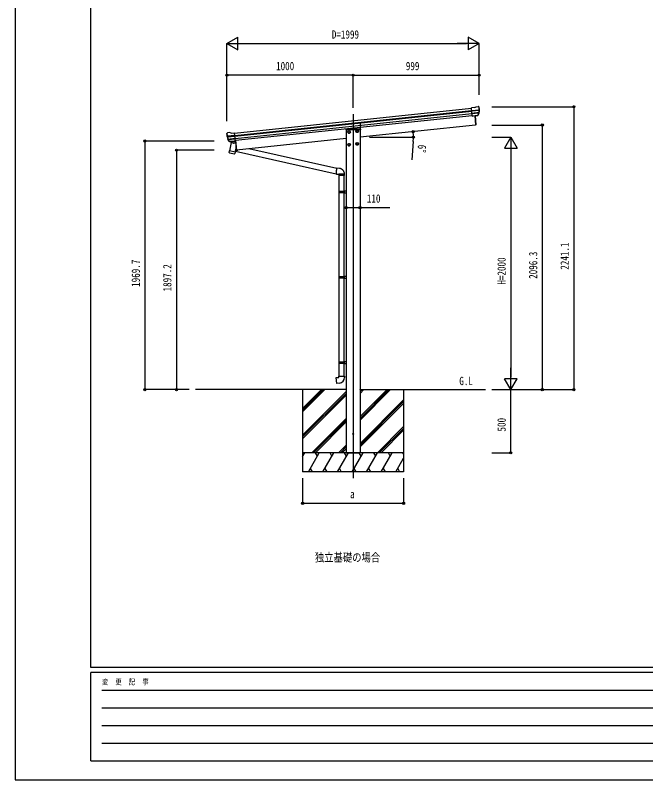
# Model space of a CAD drawing. Units: millimetres, scale not verified. Extents: x -8410 to 8410, y -5940 to 5940.
# Drawn here: x -8410 to -3414, y -5940 to 116 of the extents above; entities that cross this region are included whole.
import ezdxf
from ezdxf.enums import TextEntityAlignment as Align

# ---------------------------------------------------------------- set-up
doc = ezdxf.new("R2010")
doc.units = ezdxf.units.MM
doc.header["$LTSCALE"] = 30
for name, color, linetype in [('0-2_USER1', 3, 'Continuous'), ('0-4_YKK_12', 2, 'Continuous'), ('0-5_YKK_13', 4, 'Continuous'), ('0-6_YKK_A1', 4, 'Continuous'), ('0-7_YKK_D', 6, 'Continuous'), ('0-8_YKK_ZWAK', 7, 'Continuous')]:
    doc.layers.add(name, color=color, linetype=linetype)
doc.styles.add('ＭＳ ゴシック', font='')
doc.styles.get('ＭＳ ゴシック').set_extended_font_data('MS Gothic')

msp = doc.modelspace()

# ---------------------------------------------------------------- linework, layer by layer
at = {"layer": '0-4_YKK_12'}
msp.add_line((-5732.84, -668.76), (-5732.84, -3550), dxfattribs=at)
at = {"layer": '0-5_YKK_13'}
for p, q in [((-4769.25, -615.74), (-4795.77, -618.53)), ((-4788.99, -683.08), (-4795.77, -618.53)), ((-4793.62, -639.06), (-4733.88, -632.78)), ((-4733.4, -638.65), (-4793, -644.92)), ((-4734.24, -655.41), (-4791.27, -661.4)), ((-4735.62, -660.07), (-4790.8, -665.87)), ((-4744.18, -676.64), (-4734.74, -658.34)), ((-4743.13, -677.07), (-4733.01, -658.81)), ((-4742.93, -606.95), (-4742.94, -606.95)), ((-4739.27, -608.03), (-4739.27, -608.03)), ((-4739.27, -608.03), (-4734.95, -611.53)), ((-4734.95, -611.53), (-4734.09, -612.23)), ((-4732.7, -615.92), (-4733.01, -614.07)), ((-4745.64, -678.3), (-4789.01, -682.86)), ((-4788.99, -683.08), (-4779.04, -682.04)), ((-4779.04, -682.04), (-4778.77, -682.1)), ((-4778.77, -682.1), (-4753.44, -679.44)), ((-4769.17, -681.09), (-4761.64, -752.7)), ((-4753.44, -679.44), (-4753.19, -679.32)), ((-4753.19, -679.32), (-4745.5, -678.51)), ((-5677.31, -785.5), (-5788.87, -785.5)), ((-6734.53, -826.32), (-6734.61, -824.45)), ((-6733.24, -821.56), (-6733.94, -822.42)), ((-6729.74, -817.24), (-6733.24, -821.56)), ((-6670.13, -836.29), (-6729.87, -842.57)), ((-6729.74, -817.24), (-6729.74, -817.24)), ((-6729.12, -848.41), (-6669.52, -842.14)), ((-6726.38, -815.41), (-6726.38, -815.41)), ((-6698.81, -818.55), (-6672.29, -815.76)), ((-6665.51, -880.31), (-6672.29, -815.76)), ((-5790.87, -787.38), (-5791.09, -791)), ((-5789.62, -791), (-5791.09, -791)), ((-5789.09, -791), (-5789.62, -791)), ((-5676.59, -791), (-5789.09, -791)), ((-5774.98, -808.9), (-5770.07, -800.4)), ((-5770.07, -800.4), (-5760.26, -800.4)), ((-5760.26, -800.4), (-5755.35, -808.9)), ((-5710.34, -802.11), (-5705.43, -793.61)), ((-5705.43, -793.61), (-5695.61, -793.61)), ((-5695.61, -793.61), (-5690.71, -802.11)), ((-5676.57, -791), (-5677.09, -791)), ((-5675.09, -791), (-5676.57, -791)), ((-5675.31, -787.38), (-5675.09, -791)), ((-6711.61, -883.97), (-6725.31, -868.21)), ((-6724.82, -864.62), (-6667.78, -858.63)), ((-6710.67, -883.33), (-6723.72, -867.39)), ((-6722.49, -868.89), (-6667.32, -863.09)), ((-6698.17, -893.25), (-6711.53, -958.91)), ((-6701.31, -884.08), (-6709, -884.89)), ((-6708.91, -884.65), (-6665.53, -880.09)), ((-6708.16, -884.89), (-6706.59, -884.72)), ((-6706.59, -884.72), (-6669.05, -880.78)), ((-6704.8, -885.19), (-6704.95, -885.92)), ((-6704.33, -887.05), (-6679.58, -896.8)), ((-6701.04, -884.14), (-6701.31, -884.08)), ((-6675.7, -881.48), (-6701.04, -884.14)), ((-6663.91, -900.22), (-6698.17, -893.25)), ((-6696, -890.33), (-6696.65, -893.56)), ((-6675.19, -881.81), (-6678.11, -896.16)), ((-6675.45, -881.36), (-6675.7, -881.48)), ((-6665.51, -880.31), (-6675.45, -881.36)), ((-6669.05, -880.78), (-6667.49, -880.61)), ((-6663.59, -879.37), (-6655.98, -951.8)), ((-5774.97, -909.45), (-5770.06, -900.95)), ((-5770.06, -900.95), (-5760.25, -900.95)), ((-5760.25, -900.95), (-5755.34, -909.45)), ((-5710.33, -902.66), (-5705.42, -894.16)), ((-5705.42, -894.16), (-5695.6, -894.16)), ((-5695.6, -894.16), (-5690.7, -902.66)), ((-6714.01, -971.16), (-6711.52, -958.91)), ((-6666.65, -968.04), (-6711.53, -958.91)), ((-6666.66, -968.04), (-6669.2, -980.51)), ((-6666.65, -968.04), (-6660.15, -936.07)), ((-6665.39, -961.85), (-5867.23, -1139.26)), ((-6664.88, -959.33), (-6645.16, -951.67)), ((-5862.63, -1097.25), (-6558.56, -942.57)), ((-6713.79, -972.55), (-6713.8, -972.55)), ((-6712.46, -973.51), (-6671.5, -981.85)), ((-5846.8, -1143.47), (-5846.8, -1153.47)), ((-5800.92, -1143.47), (-5846.8, -1143.47)), ((-5800.8, -1143.47), (-5800.92, -1143.47)), ((-5800.8, -1153.47), (-5800.8, -1143.47)), ((-5800.8, -1153.47), (-5846.8, -1153.47)), ((-5844.8, -1153.47), (-5844.8, -1277.69)), ((-5802.8, -1275.13), (-5802.8, -1153.47)), ((-5845.8, -1277.69), (-5846.8, -1279.69)), ((-5846.8, -1279.69), (-5846.8, -1287.69)), ((-5807.28, -1279.69), (-5846.8, -1279.69)), ((-5846.8, -1287.69), (-5845.8, -1289.69)), ((-5845.8, -1277.69), (-5807.7, -1277.69)), ((-5844.8, -1289.69), (-5844.8, -1954.06)), ((-5807.28, -1279.69), (-5807.7, -1277.69)), ((-5807.7, -1277.69), (-5802.8, -1277.69)), ((-5802.8, -1279.69), (-5807.28, -1279.69)), ((-5804.8, -1276.19), (-5804.8, -1276.69)), ((-5804.8, -1290.69), (-5804.8, -1291.19)), ((-5802.75, -1290.69), (-5804.8, -1290.69)), ((-5802.8, -1277.69), (-5802.8, -1276.69)), ((-5802.8, -1277.69), (-5802.8, -1279.69)), ((-5802.8, -1277.69), (-5802.75, -1277.69)), ((-5802.8, -1279.69), (-5802.8, -1287.69)), ((-5802.8, -1290.69), (-5802.8, -1289.69)), ((-5802.8, -1289.69), (-5802.75, -1289.69)), ((-5802.8, -1951.5), (-5802.8, -1292.25)), ((-5845.8, -1954.06), (-5846.8, -1956.06)), ((-5846.8, -1956.06), (-5846.8, -1964.06)), ((-5807.28, -1956.06), (-5846.8, -1956.06)), ((-5846.8, -1964.06), (-5845.8, -1966.06)), ((-5845.8, -1954.06), (-5807.7, -1954.06)), ((-5844.8, -1966.06), (-5844.8, -2630.43)), ((-5807.28, -1956.06), (-5807.7, -1954.06)), ((-5807.7, -1954.06), (-5802.8, -1954.06)), ((-5802.8, -1956.06), (-5807.28, -1956.06)), ((-5804.8, -1952.56), (-5804.8, -1953.06)), ((-5804.8, -1967.06), (-5804.8, -1967.56)), ((-5802.75, -1967.06), (-5804.8, -1967.06)), ((-5802.8, -1954.06), (-5802.8, -1953.06)), ((-5802.8, -1954.06), (-5802.8, -1956.06)), ((-5802.8, -1954.06), (-5802.75, -1954.06)), ((-5802.8, -1956.06), (-5802.8, -1964.06)), ((-5802.8, -1966.06), (-5802.75, -1966.06)), ((-5802.8, -2627.87), (-5802.8, -1968.62)), ((-5845.8, -2630.43), (-5846.8, -2632.43)), ((-5846.8, -2632.43), (-5846.8, -2640.43)), ((-5807.28, -2632.43), (-5846.8, -2632.43)), ((-5846.8, -2640.43), (-5845.8, -2642.43)), ((-5845.8, -2630.43), (-5807.7, -2630.43)), ((-5844.8, -2642.43), (-5844.8, -2742.43)), ((-5807.28, -2632.43), (-5807.7, -2630.43)), ((-5807.7, -2630.43), (-5802.8, -2630.43)), ((-5802.8, -2632.43), (-5807.28, -2632.43)), ((-5804.8, -2628.93), (-5804.8, -2629.43)), ((-5804.8, -2643.43), (-5804.8, -2643.93)), ((-5802.75, -2643.43), (-5804.8, -2643.43)), ((-5802.8, -2630.43), (-5802.8, -2632.43)), ((-5802.8, -2630.43), (-5802.75, -2630.43)), ((-5802.8, -2632.43), (-5802.8, -2640.43)), ((-5802.8, -2643.43), (-5802.8, -2642.43)), ((-5802.8, -2642.43), (-5802.75, -2642.43)), ((-5802.8, -2742.43), (-5802.8, -2644.99)), ((-5846.8, -2742.43), (-5800.8, -2742.43)), ((-5846.8, -2752.43), (-5846.8, -2742.43)), ((-5800.8, -2742.43), (-5800.8, -2753.35))]:
    msp.add_line(p, q, dxfattribs=at)
for points in [[(-4769.25, -615.74), (-4757.65, -608.77), (-4757.65, -608.77)], [(-4756.42, -608.36), (-4756.42, -608.36), (-4742.94, -606.95)], [(-4766.68, -680.83), (-4759.17, -752.35), (-4759.11, -752.84)], [(-4759.94, -753.93), (-4761.49, -754.19), (-4761.64, -752.7)], [(-6712.9, -814), (-6712.9, -814), (-6726.38, -815.41)], [(-6698.81, -818.55), (-6711.61, -814.14), (-6711.61, -814.14)], [(-5774.98, -808.9), (-5770.07, -817.4), (-5760.26, -817.4), (-5755.35, -808.9)], [(-5710.34, -802.11), (-5705.43, -810.61), (-5695.61, -810.61), (-5690.71, -802.11)], [(-6666, -880.37), (-6658.48, -951.97), (-6658.42, -952.47)], [(-5710.33, -902.66), (-5705.42, -911.16), (-5695.6, -911.16), (-5690.7, -902.66)], [(-6657.39, -953.36), (-6655.82, -953.29), (-6655.98, -951.8)], [(-5774.97, -909.45), (-5770.06, -917.95), (-5760.25, -917.95), (-5755.34, -909.45)], [(-5861.57, -1095.59), (-5861.89, -1095.77), (-5862.24, -1096.31), (-5862.61, -1097.2), (-5863.01, -1098.42), (-5863.43, -1099.96), (-5863.85, -1101.79), (-5864.28, -1103.88), (-5864.7, -1106.21), (-5865.12, -1108.72), (-5865.51, -1111.39), (-5865.88, -1114.17), (-5866.23, -1117.02), (-5866.53, -1119.9), (-5866.8, -1122.74), (-5867.02, -1125.53), (-5867.2, -1128.2), (-5867.33, -1130.71), (-5867.4, -1133.04), (-5867.42, -1135.13), (-5867.39, -1136.96), (-5867.3, -1138.5), (-5867.16, -1139.72), (-5866.98, -1140.61), (-5866.74, -1141.15), (-5866.46, -1141.33)], [(-5866.49, -1141.33), (-5863.1, -1141.69), (-5859.7, -1142.06), (-5856.3, -1142.43), (-5852.94, -1142.79), (-5849.78, -1143.13), (-5846.79, -1143.47)], [(-5829.32, -1100.66), (-5830.6, -1100.18), (-5831.89, -1099.74), (-5833.2, -1099.34), (-5834.51, -1098.98), (-5835.84, -1098.67), (-5837.18, -1098.39), (-5838.52, -1098.15), (-5839.87, -1097.94), (-5861.54, -1095.59)], [(-5800.8, -1143.47), (-5800.86, -1140.73), (-5800.92, -1139.36), (-5801.02, -1138), (-5801.17, -1136.64), (-5801.37, -1135.28), (-5801.62, -1133.94), (-5801.9, -1132.6), (-5802.23, -1131.27), (-5802.59, -1129.95), (-5803, -1128.64), (-5803.44, -1127.34), (-5803.92, -1126.06), (-5804.44, -1124.79), (-5805, -1123.55), (-5805.6, -1122.31), (-5806.24, -1121.1), (-5806.91, -1119.91), (-5807.61, -1118.74), (-5808.36, -1117.59), (-5809.13, -1116.46), (-5809.94, -1115.36), (-5810.79, -1114.28), (-5811.66, -1113.23), (-5812.57, -1112.2), (-5813.51, -1111.2), (-5814.47, -1110.24), (-5815.47, -1109.3), (-5816.49, -1108.39), (-5817.54, -1107.51), (-5818.62, -1106.67), (-5819.72, -1105.86), (-5820.85, -1105.08), (-5822, -1104.34), (-5823.17, -1103.63), (-5824.36, -1102.96), (-5825.57, -1102.33), (-5826.8, -1101.74), (-5828.05, -1101.18), (-5829.32, -1100.66)], [(-5846.8, -1287.69), (-5807.28, -1287.69), (-5807.7, -1289.69), (-5845.8, -1289.69)], [(-5807.28, -1279.69), (-5807.28, -1287.69), (-5802.8, -1287.69), (-5802.8, -1289.69), (-5807.7, -1289.69)], [(-5804.8, -1276.19), (-5804.8, -1275.19), (-5787.8, -1274.69)], [(-5802.75, -1290.69), (-5802.75, -1276.69), (-5804.8, -1276.69)], [(-5787.8, -1292.69), (-5804.8, -1292.19), (-5804.8, -1291.19)], [(-5846.8, -1964.06), (-5807.28, -1964.06), (-5807.7, -1966.06), (-5845.8, -1966.06)], [(-5807.28, -1956.06), (-5807.28, -1964.06), (-5802.8, -1964.06), (-5802.8, -1966.06), (-5807.7, -1966.06)], [(-5804.8, -1952.56), (-5804.8, -1951.56), (-5787.8, -1951.06)], [(-5802.75, -1967.06), (-5802.75, -1953.06), (-5804.8, -1953.06)], [(-5787.8, -1969.06), (-5804.8, -1968.56), (-5804.8, -1967.56)], [(-5846.8, -2640.43), (-5807.28, -2640.43), (-5807.7, -2642.43), (-5845.8, -2642.43)], [(-5807.28, -2632.43), (-5807.28, -2640.43), (-5802.8, -2640.43), (-5802.8, -2642.43), (-5807.7, -2642.43)], [(-5804.8, -2628.93), (-5804.8, -2627.93), (-5787.8, -2627.43)], [(-5802.75, -2643.43), (-5802.75, -2629.43), (-5804.8, -2629.43)], [(-5787.8, -2645.43), (-5804.8, -2644.93), (-5804.8, -2643.93)], [(-5841.88, -2798.18), (-5862.71, -2800), (-5866.72, -2754.18), (-5846.8, -2752.43)]]:
    msp.add_lwpolyline(points, dxfattribs=at)
for centre, radius in [((-5765.16, -808.9), 10.5), ((-5765.16, -808.9), 9.2), ((-5765.16, -808.9), 8.5), ((-5700.52, -802.11), 10.5), ((-5700.52, -802.11), 9.2), ((-5700.52, -802.11), 8.5), ((-5765.15, -909.45), 10.5), ((-5765.15, -909.45), 9.2), ((-5765.15, -909.45), 8.5), ((-5700.51, -902.66), 10.5), ((-5700.51, -902.66), 9.2), ((-5700.51, -902.66), 8.5), ((-5732.84, -3200), 4.5)]:
    msp.add_circle(centre, radius, dxfattribs=at)
for centre, radius, start, end in [((-4756.11, -611.35), 3, 96.02369, 120.97631), ((-4742.42, -611.92), 5, 51.04426, 95.95574), ((-4926.26, -637.58), 192.44, 1.4271, 6.57578), ((-4737.4, -656.97), 3, 332.69111, 354.20009), ((-4933.59, -637.04), 200.2, 354.20009, 359.53883), ((-4688.61, -630.67), 45.32, 182.67122, 185.64518), ((-4733.21, -639.99), 1.35, 95.1605, 97.91927), ((-4730.61, -638.43), 2.74, 179.02151, 184.43412), ((-4735.63, -657.36), 3, 331, 354.13916), ((-4933.59, -637.04), 202, 354.13916, 6), ((-4745.75, -675.62), 2.99, 285.2717, 331.00739), ((-5788.87, -787.5), 2, 90, 176.5), ((-5677.31, -787.5), 2, 3.5, 90), ((-4760.11, -752.95), 1, 279.5, 6), ((-6533.63, -805.21), 202, 186, 197.86084), ((-6540.7, -807.26), 192.44, 185.42422, 190.5729), ((-6774.59, -849.92), 45.32, 6.35482, 9.32878), ((-6725.86, -820.39), 5, 96.04426, 140.95574), ((-6712.58, -816.98), 3, 71.02369, 95.97631), ((-6731.9, -848.78), 2.74, 7.56588, 12.97849), ((-6729.02, -849.76), 1.35, 94.08073, 96.8395), ((-6533.63, -805.21), 200.2, 192.46117, 197.79991), ((-6723.04, -866.24), 3, 197.86084, 221), ((-6721.4, -865.49), 3, 197.79991, 219.30889), ((-6709.35, -882), 2.99, 220.99261, 266.7283), ((-6708.21, -884.39), 0.5, 240.73754, 276), ((-6705.29, -885.09), 0.5, 348.5, 96), ((-6703.97, -886.12), 1, 168.5, 248.5), ((-6679.1, -895.88), 1.03, 242.53897, 344.46569), ((-6674.61, -881.97), 0.604, 93.09842, 164.70595), ((-6667.54, -880.12), 0.5, 276, 311.26246), ((-6657.43, -952.36), 1, 186, 272.5), ((-6712.11, -971.58), 1.95, 167.54017, 209.97766), ((-6712.06, -971.56), 2, 209.90962, 258.5), ((-6671.1, -979.89), 2, 258.5, 341.96843), ((-5845.8, -2753.35), 45, 275, 0)]:
    msp.add_arc(centre, radius, start, end, dxfattribs=at)
for centre, major_axis, ratio, start_param, end_param in [((-4734.96, -615.53), (-0.87, 5.91), 0.020485, 0.671432, 1.5691306), ((-4740.36, -611.01), (5.88, -1.31), 0.24881, 0.460585, 0.4641038), ((-4735.98, -614.56), (-2.34, 1.9), 0.995767, 3.9859716, 4.712389), ((-4931.29, -658.99), (-20.92, 199.05), 0.994373, 4.7113789, 4.7277536), ((-4745.95, -675.32), (-0.11, 3), 0.642905, 3.2459383, 4.203928), ((-4745.82, -675.52), (1.66, -2.51), 0.997631, 5.8041905, 5.8929484), ((-4745.89, -675.42), (3.53, -2.11), 0.650902, 5.2561448, 5.3289554), ((-4743.52, -675.07), (1.08, 3.13), 0.040856, 2.1135035, 2.1416249), ((-6731.61, -824.31), (1.9, 2.34), 0.995767, 1.5707963, 2.2972137), ((-6728.06, -819.93), (-5.48, -2.51), 0.24881, 5.8190815, 5.8226003), ((-6732.4, -825.47), (-0.38, 5.97), 0.020485, 4.7140547, 5.6117533), ((-6531.33, -827.16), (-20.92, 199.05), 0.994373, 1.5554317, 1.5718064), ((-6711.65, -881.93), (-1.71, 2.84), 0.040856, 4.1415604, 4.1696818), ((-6709.22, -881.67), (-0.51, 2.96), 0.642905, 2.0792573, 3.037247), ((-6709.26, -881.78), (-3.02, -2.79), 0.650902, 0.9542299, 1.0270405), ((-6709.31, -881.9), (-1.1, -2.8), 0.997631, 0.3902369, 0.4789948)]:
    msp.add_ellipse(centre, major_axis=major_axis, ratio=ratio, start_param=start_param, end_param=end_param, dxfattribs=at)
at = {"layer": '0-6_YKK_A1'}
for p, q in [((-6672.08, -817.75), (-4795.57, -620.52)), ((-6670.09, -836.65), (-4793.58, -639.42)), ((-6669.66, -840.82), (-4793.14, -643.59)), ((-6667.57, -860.68), (-4791.05, -663.45)), ((-4789.29, -680.19), (-6665.81, -877.42)), ((-4769.17, -681.09), (-4761.54, -753.69)), ((-5677.84, -741), (-5677.84, -3350)), ((-4761.54, -753.69), (-5677.84, -850)), ((-5787.84, -791), (-5787.84, -3350)), ((-6663.82, -877.21), (-6655.88, -952.8)), ((-5787.84, -861.56), (-6655.88, -952.8)), ((-5787.84, -2850), (-6983.06, -2850)), ((-6132.84, -2850), (-6132.84, -3500)), ((-6132.84, -3026.57), (-5956.27, -2850)), ((-6132.84, -3012.43), (-5970.41, -2850)), ((-6132.84, -2998.29), (-5984.55, -2850)), ((-6132.84, -3210.42), (-5787.84, -2865.42)), ((-6132.84, -3224.56), (-5787.84, -2879.56)), ((-6132.84, -3238.7), (-5787.84, -2893.71)), ((-5677.84, -2850), (-4683.23, -2850)), ((-5677.84, -3092.07), (-5435.77, -2850)), ((-5677.84, -3077.93), (-5449.91, -2850)), ((-5677.84, -3063.79), (-5464.05, -2850)), ((-5677.84, -2879.94), (-5647.9, -2850)), ((-5677.84, -2865.8), (-5662.04, -2850)), ((-5677.84, -2851.66), (-5676.19, -2850)), ((-5332.84, -2850), (-5332.84, -3500)), ((-5677.84, -3275.92), (-5332.84, -2930.92)), ((-5677.84, -3290.06), (-5332.84, -2945.06)), ((-5677.84, -3304.2), (-5332.84, -2959.21)), ((-6060.23, -3349.94), (-5787.84, -3077.55)), ((-6046.09, -3349.94), (-5787.84, -3091.69)), ((-6031.95, -3349.94), (-5787.84, -3105.84)), ((-5539.73, -3349.94), (-5332.84, -3143.05)), ((-5525.59, -3349.94), (-5332.84, -3157.19)), ((-5511.45, -3349.94), (-5332.84, -3171.34)), ((-5848.1, -3349.94), (-5787.84, -3289.68)), ((-5834.02, -3350), (-5787.84, -3303.83)), ((-5819.82, -3349.94), (-5787.84, -3317.97)), ((-6132.84, -3378.94), (-6116.13, -3350)), ((-5332.84, -3350), (-6132.84, -3350)), ((-6087.27, -3500), (-6000.66, -3350)), ((-6015.66, -3375.98), (-6030.66, -3350)), ((-5971.8, -3500), (-5885.19, -3350)), ((-5900.19, -3375.98), (-5915.19, -3350)), ((-5856.33, -3500), (-5769.72, -3350)), ((-5784.72, -3375.98), (-5799.73, -3350)), ((-5787.84, -3350), (-5677.84, -3350)), ((-5740.86, -3500), (-5654.25, -3350)), ((-5669.25, -3375.98), (-5684.26, -3350)), ((-5625.39, -3500), (-5538.78, -3350)), ((-5553.78, -3375.98), (-5568.78, -3350)), ((-5509.92, -3500), (-5423.31, -3350)), ((-5438.31, -3375.98), (-5453.32, -3350)), ((-5332.84, -3358.67), (-5337.85, -3350)), ((-5394.45, -3500), (-5332.84, -3393.3)), ((-5332.84, -3500), (-6132.84, -3500)), ((-6072.27, -3474.02), (-6057.27, -3500)), ((-5956.8, -3474.02), (-5941.8, -3500)), ((-5841.33, -3474.02), (-5826.33, -3500)), ((-5725.86, -3474.02), (-5710.86, -3500)), ((-5610.39, -3474.02), (-5595.39, -3500)), ((-5494.92, -3474.02), (-5479.92, -3500)), ((-5379.45, -3474.02), (-5364.45, -3500))]:
    msp.add_line(p, q, dxfattribs=at)
at = {"layer": '0-7_YKK_D'}
for p, q in [((-6733.15, -108.93), (-6646.54, -58.93)), ((-6646.54, -158.93), (-6646.54, -58.93)), ((-4733.67, -108.93), (-4820.28, -58.93)), ((-4820.28, -58.93), (-4820.28, -158.93)), ((-6733.15, -723.62), (-6733.15, -107.93)), ((-6733.15, -108.93), (-6646.54, -158.93)), ((-6733.15, -108.93), (-6559.94, -108.93)), ((-6633.15, -108.93), (-4833.67, -108.93)), ((-4733.67, -108.93), (-4906.88, -108.93)), ((-4733.67, -108.93), (-4820.28, -158.93)), ((-4733.67, -513.47), (-4733.67, -107.93)), ((-6732.65, -723.57), (-6732.65, -357.93)), ((-5732.84, -358.93), (-6732.65, -358.93)), ((-5732.84, -618.49), (-5732.84, -357.93)), ((-5732.84, -618.49), (-5732.84, -357.93)), ((-5732.84, -358.93), (-4733.67, -358.93)), ((-4733.67, -513.47), (-4733.67, -357.93)), ((-4633.67, -608.93), (-3982.67, -608.93)), ((-3983.67, -608.93), (-3983.67, -2850)), ((-4633.67, -753.69), (-4232.67, -753.69)), ((-4233.67, -753.69), (-4233.67, -2850)), ((-6832.65, -880.27), (-7383.94, -880.27)), ((-7382.94, -880.27), (-7382.94, -2850)), ((-5603.48, -850), (-5253.93, -850)), ((-5256.29, -883.97), (-5267.99, -1029.1)), ((-4633.67, -850), (-4482.67, -850)), ((-4483.67, -850), (-4533.67, -936.6)), ((-4483.67, -850), (-4433.67, -936.6)), ((-4483.67, -850), (-4483.67, -1023.21)), ((-6832.65, -952.8), (-7133.94, -952.8)), ((-7132.94, -952.8), (-7132.94, -2850)), ((-4533.67, -936.6), (-4433.67, -936.6)), ((-4483.67, -950), (-4483.67, -2750)), ((-4483.67, -2850), (-4483.67, -2676.8)), ((-4483.67, -2850), (-4533.67, -2763.4)), ((-4433.67, -2763.4), (-4533.67, -2763.4)), ((-4483.67, -2850), (-4433.67, -2763.4)), ((-7032.65, -2850), (-7383.94, -2850)), ((-7032.65, -2850), (-7133.94, -2850)), ((-4633.67, -2850), (-4482.67, -2850)), ((-4633.67, -2850), (-4232.67, -2850)), ((-4633.67, -2850), (-3982.67, -2850)), ((-4632.67, -2850), (-4482.67, -2850)), ((-4483.67, -3350), (-4483.67, -2850)), ((-4633.67, -3350), (-4482.67, -3350)), ((-6132.84, -3550), (-6132.84, -3751)), ((-5332.84, -3550), (-5332.84, -3751)), ((-6132.84, -3750), (-5332.84, -3750))]:
    msp.add_line(p, q, dxfattribs=at)
msp.add_lwpolyline([(-5787.84, -1408.18), (-5677.84, -1408.18), (-5440.64, -1408.18)], dxfattribs=at)
for centre in [(-6732.65, -358.93), (-5732.84, -358.93), (-5732.84, -358.93), (-4733.67, -358.93), (-3983.67, -608.93), (-4233.67, -753.69), (-5257.24, -805.79), (-5254.93, -850), (-7382.94, -880.27), (-7132.94, -952.8), (-5787.84, -1408.18), (-5677.84, -1408.18), (-7382.94, -2850), (-7132.94, -2850), (-4233.67, -2850), (-3983.67, -2850), (-4483.67, -3350), (-6132.84, -3750), (-5332.84, -3750)]:
    msp.add_circle(centre, 8.5, dxfattribs=at)
for start, end in [(0, 6), (355.39249, 0)]:
    msp.add_arc((-5677.84, -850), 422.91, start, end, dxfattribs=at)
at = {"layer": '0-8_YKK_ZWAK'}
for p, q in [((-7809.96, -5050), (-7809.96, 5550)), ((7790.04, -5050), (-7809.96, -5050)), ((-2609.96, -5090), (-7809.96, -5090)), ((-7809.96, -5790), (-7809.96, -5090)), ((-7724.96, -5230), (-2709.96, -5230)), ((-7724.96, -5370), (-2709.96, -5370)), ((-7724.96, -5510), (-2709.96, -5510)), ((-7724.96, -5650), (-2709.96, -5650)), ((-7809.96, -5790), (-2609.96, -5790))]:
    msp.add_line(p, q, dxfattribs=at)
msp.add_lwpolyline([(-8410, -5940), (8410, -5940), (8410, 5940), (-8410, 5940)], close=True, dxfattribs=at)

# ---------------------------------------------------------------- texts
at = {"layer": '0-2_USER1', "style": 'ＭＳ ゴシック', "width": 0.8}
for s, p in [('G.L', (-4891.09, -2833.91)), ('独立基礎の場合', (-6035.5, -4232))]:
    msp.add_text(s, height=65.98, dxfattribs=at).set_placement(p, align=Align.BOTTOM_LEFT)
at = {"layer": '0-7_YKK_D', "style": 'ＭＳ ゴシック', "width": 0.8}
for s, p in [('D=1999', (-5901.41, -88.93)), ('1000', (-6343.14, -338.93)), ('999', (-5314.86, -338.93)), ('110', (-5623.84, -1388.18)), ('a', (-5756.84, -3730))]:
    msp.add_text(s, height=65.98, dxfattribs=at).set_placement(p, align=Align.BOTTOM_LEFT)
for s, rotation, p in [('6°', 265.392, (-5237.97, -905.52)), ('2241.1', 90, (-4003.67, -1899.86)), ('H=2000', 90, (-4503.67, -2018)), ('2096.3', 90, (-4253.67, -1972.25)), ('1969.7', 90, (-7402.94, -2035.53)), ('1897.2', 90, (-7152.94, -2071.8)), ('500', 90, (-4503.67, -3181.6))]:
    msp.add_text(s, height=65.98, rotation=rotation, dxfattribs=at).set_placement(p, align=Align.BOTTOM_LEFT)
at = {"layer": '0-8_YKK_ZWAK', "style": 'ＭＳ ゴシック', "width": 0.8}
msp.add_text('変  更  記  事', height=43.99, dxfattribs=at).set_placement((-7722.62, -5200), align=Align.BOTTOM_LEFT)

doc.saveas('drawing.dxf')
